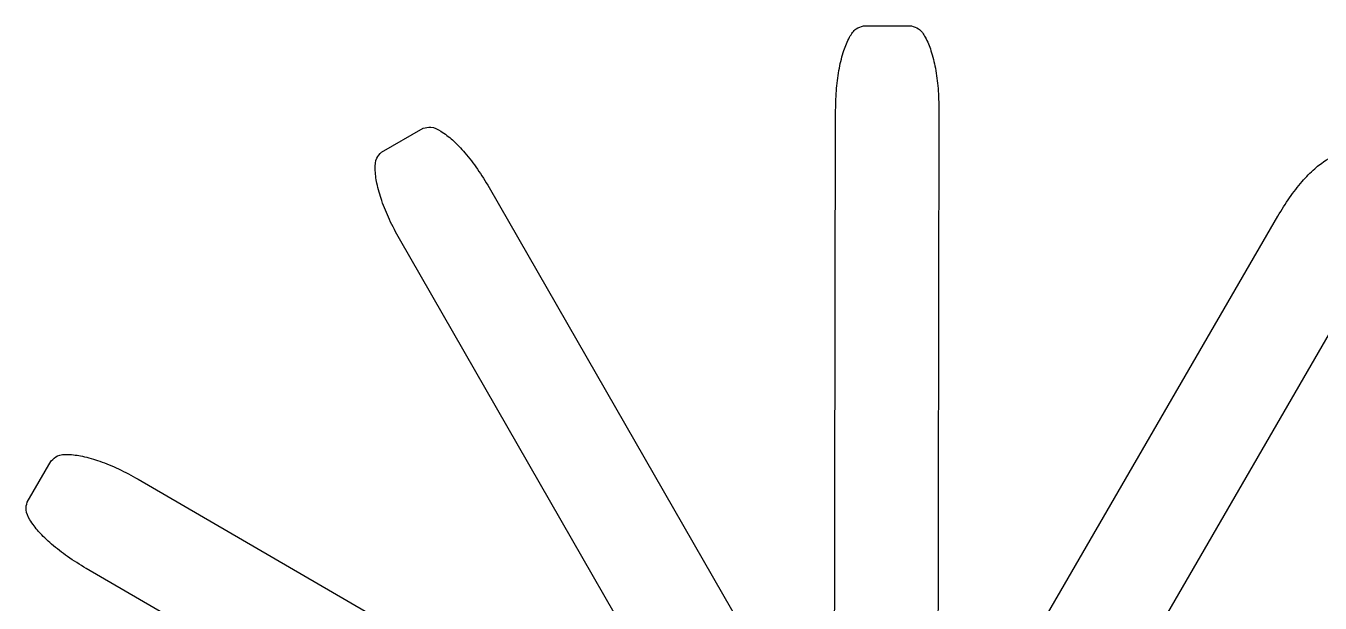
# Model space of a CAD drawing. Extents: x -2460 to 46339, y -15816 to 2995.
# Drawn here: x -2070 to 1778, y 1279 to 2995 of the extents above; entities that cross this region are included whole.
import ezdxf

# ---------------------------------------------------------------- set-up
doc = ezdxf.new("R2010")
doc.units = 0
doc.layers.add('Layer_1', color=7, linetype='CONTINUOUS')

msp = doc.modelspace()

# ---------------------------------------------------------------- linework, layer by layer
at = {"layer": 'Layer_1', "color": 7}
for points in [[(420.102485, 2995.456772), (562.484565, 2995.186883)], [(332.709485, 366.185815), (337.218704, 2745.046937)], [(644.418432, 2744.464631), (639.909214, 365.60351)], [(-1012.809902, 2619.982625), (-889.323604, 2690.861841)], [(-693.116886, 2514.57258), (491.106193, 451.412312)], [(460.121213, 370.878887), (1652.157702, 2429.533102)], [(224.675491, 298.485232), (-959.547588, 2361.6455)], [(1918.00666, 2275.597132), (725.970171, 216.942917)], [(-2066.672385, 1579.015655), (-1995.092029, 1702.096714)], [(-1737.061796, 1647.366138), (319.3321, 451.430235)], [(164.892257, 185.873867), (-1891.501639, 1381.80977)]]:
    msp.add_lwpolyline(points, dxfattribs=at)
for points, knots in [([(337.218704, 2745.046937), (337.78233, 2766.758091), (338.871166, 2808.700613), (347.112084, 2867.957457), (359.428587, 2919.528356), (375.843848, 2958.613997), (394.47064, 2988.067981), (412.517452, 2993.270264), (420.102485, 2995.456772)], [0, 0, 0, 0, 65.089088, 125.741837, 179.423258, 222.851295, 254.637318, 277.682923, 277.682923, 277.682923, 277.682923]), ([(562.484565, 2995.186883), (570.061254, 2992.971636), (588.088214, 2987.700974), (606.603211, 2958.176586), (622.870177, 2919.028995), (634.991084, 2867.411775), (643.007296, 2808.124115), (643.937118, 2766.177767), (644.418432, 2744.464631)], [0, 0, 0, 0, 23.045605, 54.831628, 98.259664, 151.941085, 212.593833, 277.682922, 277.682922, 277.682922, 277.682922]), ([(-889.323604, 2690.861841), (-881.653191, 2692.726871), (-863.403229, 2697.164277), (-832.616881, 2680.833401), (-798.971747, 2655.042759), (-762.690523, 2616.378387), (-726.134339, 2569.018692), (-704.378561, 2533.143196), (-693.116886, 2514.57258)], [0, 0, 0, 0, 23.045612, 54.831666, 98.259754, 151.941244, 212.594069, 277.683239, 277.683239, 277.683239, 277.683239]), ([(-959.547588, 2361.6455), (-969.902999, 2380.736297), (-989.908017, 2417.6167), (-1012.364583, 2473.069356), (-1027.451532, 2523.898912), (-1032.751755, 2565.959093), (-1031.325483, 2600.779516), (-1018.289073, 2614.3), (-1012.809902, 2619.982625)], [0, 0, 0, 0, 65.089168, 125.741986, 179.423465, 222.85154, 254.63758, 277.683186, 277.683186, 277.683186, 277.683186]), ([(1652.157702, 2429.533102), (1663.489702, 2448.060875), (1685.381336, 2483.853606), (1722.116808, 2531.074332), (1758.544355, 2569.600846), (1792.287024, 2595.263726), (1823.135061, 2611.477753), (1841.368064, 2606.971192), (1849.031351, 2605.077095)], [0, 0, 0, 0, 65.089135, 125.741931, 179.423398, 222.851472, 254.637519, 277.683128, 277.683128, 277.683128, 277.683128]), ([(-1995.092029, 1702.096714), (-1989.378331, 1707.543472), (-1975.783912, 1720.502769), (-1940.955927, 1721.730982), (-1898.926542, 1716.191655), (-1848.183571, 1700.815895), (-1792.859479, 1678.044356), (-1756.093409, 1657.829941), (-1737.061796, 1647.366138)], [0, 0, 0, 0, 23.045601, 54.831661, 98.259766, 151.941278, 212.594128, 277.683322, 277.683322, 277.683322, 277.683322]), ([(-1891.501639, 1381.80977), (-1910.007924, 1393.176862), (-1945.759141, 1415.136287), (-1992.910215, 1451.961174), (-2031.367665, 1488.461655), (-2056.966573, 1522.252876), (-2073.122127, 1553.131567), (-2068.581006, 1571.355981), (-2066.672385, 1579.015655)], [0, 0, 0, 0, 65.089188, 125.742022, 179.423508, 222.85158, 254.637607, 277.683192, 277.683192, 277.683192, 277.683192])]:
    msp.add_open_spline(points, degree=3, knots=knots, dxfattribs=at)

doc.saveas('drawing.dxf')
